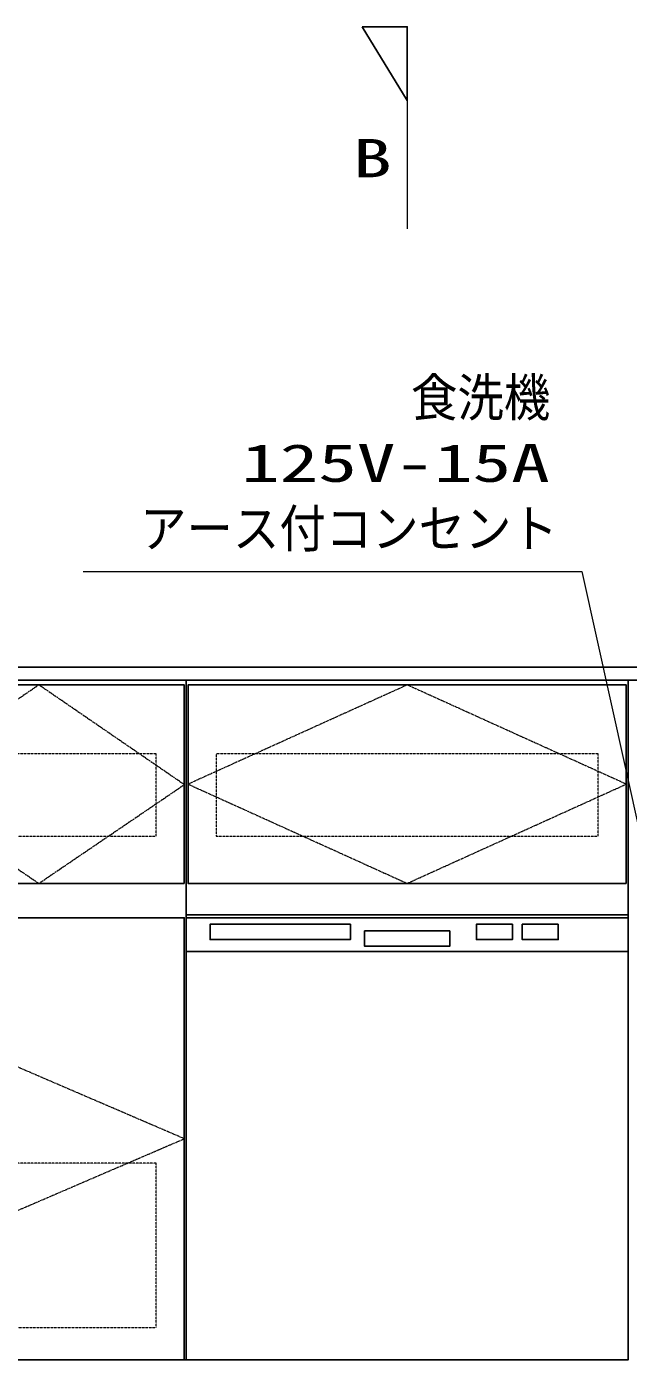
# Model space of a CAD drawing. Units: millimetres, scale not verified. Extents: x -9797 to 9797, y -4555 to 4555.
# Drawn here: x -7006 to -6394, y -1724 to -359 of the extents above; entities that cross this region are included whole.
import ezdxf
from ezdxf.enums import TextEntityAlignment as Align

# ---------------------------------------------------------------- set-up
doc = ezdxf.new("R2010")
doc.units = ezdxf.units.MM
doc.header["$LTSCALE"] = 30
for name, pattern in [('USER1', [0.375, 0.25, -0.125]), ('USER3', [2, 1.25, -0.25, 0.25, -0.25]), ('USER8', [1.125, 0.75, -0.125, 0.125, -0.125])]:
    doc.linetypes.add(name, pattern=pattern)
for name, color, linetype, lineweight in [('0-0_0', 7, 'Continuous', 25), ('0-2_細線ﾚｲﾔｰ', 91, 'Continuous', 9), ('0-3_寸法ﾚｲﾔｰ', 30, 'Continuous', 13), ('0-5_1', 7, 'Continuous', 25), ('0-6_図面枠', 3, 'Continuous', 15)]:
    doc.layers.add(name, color=color, linetype=linetype, lineweight=lineweight)
doc.styles.add('ＭＳ ゴシック', font='')
doc.styles.get('ＭＳ ゴシック').set_extended_font_data('MS Gothic')

# ---------------------------------------------------------------- blocks, each defined once
blk = doc.blocks.new('A$C660A548F')
at = {"layer": '0-0_0'}
for p, q in [((0, 20760), (31500, 20760)), ((0, 0), (0, 20760)), ((22500, 14550), (22500, 20760)), ((31500, 0), (31500, 20760))]:
    blk.add_line(p, q, dxfattribs=at)
for points in [[(4440, 14550), (60, 14550), (60, 20610), (4440, 20610)], [(31440, 14550), (22560, 14550), (22560, 20610), (31440, 20610)], [(31440, 0), (60, 0), (60, 13500), (31440, 13500)]]:
    blk.add_lwpolyline(points, close=True, dxfattribs=at)
at = {"layer": '0-2_細線ﾚｲﾔｰ', "linetype": 'USER8'}
blk.add_lwpolyline([(2250, 20610), (60, 17565), (2250, 14550), (4440, 17565)], close=True, dxfattribs=at)
at = {"layer": '0-2_細線ﾚｲﾔｰ', "linetype": 'USER3'}
for points in [[(27000, 20610), (22560, 17565), (27000, 14550), (31440, 17565)], [(15750, 13500), (60, 6750), (15750, 0), (31440, 6750)]]:
    blk.add_lwpolyline(points, close=True, dxfattribs=at)
at = {"layer": '0-2_細線ﾚｲﾔｰ', "linetype": 'USER1'}
for points in [[(915, 16530), (3585, 16530), (3585, 18660), (915, 18660)], [(23415, 15990), (30585, 15990), (30585, 18510), (23415, 18510)], [(915, 990), (30585, 990), (30585, 6000), (915, 6000)]]:
    blk.add_lwpolyline(points, close=True, dxfattribs=at)
at = {"layer": '0-5_1'}
for p, q in [((4500, 14550), (4500, 20760)), ((31440, 14550), (60, 14550)), ((31500, 0), (0, 0))]:
    blk.add_line(p, q, dxfattribs=at)
blk = doc.blocks.new('A$C62417985')
at = {"layer": '0-0_0'}
blk.add_line((-6750, 13500), (6750, 13500), dxfattribs=at)
at = {"layer": '0-5_1'}
for points in [[(-6750, 13500), (6750, 13500), (6750, 0), (-6750, 0)], [(-6750, 13500), (6750, 13500), (6750, 12465), (-6750, 12465)], [(-1735.6, 13299.1), (-6021.5, 13299.1), (-6021.5, 12832.5), (-1735.6, 12832.5)], [(3214, 13299.1), (2113, 13299.1), (2113, 12832.5), (3214, 12832.5)], [(4614.9, 13299.1), (3514, 13299.1), (3514, 12832.5), (4614.9, 12832.5)], [(1300.5, 13096.7), (-1300.5, 13096.7), (-1300.5, 12630), (1300.5, 12630)]]:
    blk.add_lwpolyline(points, close=True, dxfattribs=at)
blk = doc.blocks.new('A$C660A52EF')
at = {"layer": '0-0_0'}
blk.add_line((13500, 13590), (0, 13590), dxfattribs=at)
for points in [[(13500, 20760), (0, 20760), (0, 0), (13500, 0)], [(13440, 14550), (60, 14550), (60, 20610), (13440, 20610)]]:
    blk.add_lwpolyline(points, close=True, dxfattribs=at)
at = {"layer": '0-2_細線ﾚｲﾔｰ', "linetype": 'USER3'}
blk.add_lwpolyline([(6750, 20610), (60, 17580), (6750, 14550), (13440, 17580)], close=True, dxfattribs=at)
at = {"layer": '0-2_細線ﾚｲﾔｰ', "linetype": 'USER1'}
blk.add_lwpolyline([(915, 15990), (12585, 15990), (12585, 18510), (915, 18510)], close=True, dxfattribs=at)

msp = doc.modelspace()

# ---------------------------------------------------------------- linework, layer by layer
at = {"layer": '0-0_0'}
for points in [[(-6664.34, -358.89), (-6618.51, -358.89), (-6618.51, -433.89)], [(-5358.51, -1010.93), (-5358.51, -1023.93), (-7908.51, -1023.93), (-7908.51, -1010.93)]]:
    msp.add_lwpolyline(points, close=True, dxfattribs=at)
at = {"layer": '0-3_寸法ﾚｲﾔｰ'}
msp.add_lwpolyline([(-6948.54, -913.28), (-6440.82, -913.28), (-6248.27, -1781.5)], dxfattribs=at)
at = {"layer": '0-6_図面枠', "color": 7}
msp.add_line((-6618.51, -358.89), (-6618.51, -564.44), dxfattribs=at)
msp.add_lwpolyline([(-6664.34, -358.89), (-6618.51, -358.89), (-6618.51, -433.89)], close=True, dxfattribs=at)

# ---------------------------------------------------------------- block references
at = {"layer": '0-0_0', "xscale": 0.03333333, "yscale": 0.03333333}
for name, p in [('A$C660A548F', (-7893.51, -1715.93)), ('A$C660A52EF', (-6843.51, -1715.93)), ('A$C62417985', (-6618.51, -1715.93))]:
    msp.add_blockref(name, p, dxfattribs=at)

# ---------------------------------------------------------------- texts
at = {"layer": '0-3_寸法ﾚｲﾔｰ', "color": 7, "style": 'ＭＳ ゴシック'}
for s, height, width, p in [('食洗機', 38.49, 0.9, (-6614.6, -767.05)), ('125V-15A', 38.48, 1.5, (-6787.49, -833.72)), ('アース付コンセント', 38.49, 0.9, (-6890.42, -900.38))]:
    msp.add_text(s, height=height, dxfattribs=dict(at, width=width)).set_placement(p, align=Align.BOTTOM_LEFT)
at = {"layer": '0-6_図面枠', "style": 'ＭＳ ゴシック', "width": 1.5}
msp.add_text('B', height=38.98, dxfattribs=at).set_placement((-6674.04, -523.79), align=Align.BOTTOM_LEFT)

doc.saveas('drawing.dxf')
